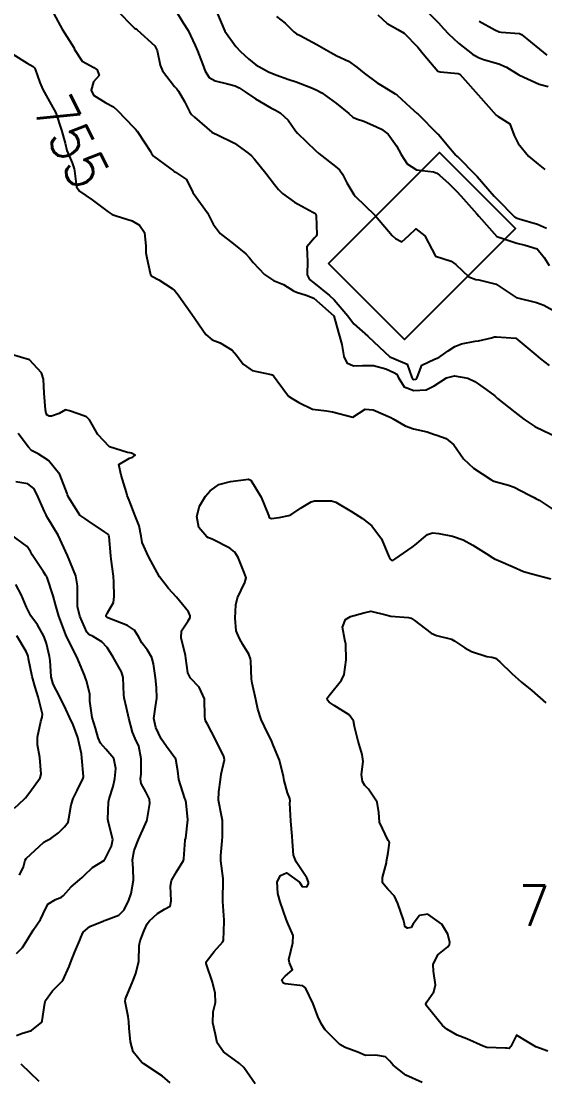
# Model space of a CAD drawing. Header units: metres. Extents: x 298520 to 308411, y 7433745 to 7450750.
# Drawn here: x 304518.4 to 304570.1, y 7439355 to 7439459.6 of the extents above; entities that cross this region are included whole.
import ezdxf
from ezdxf.enums import TextEntityAlignment as Align

# ---------------------------------------------------------------- set-up
doc = ezdxf.new("R2010")
doc.units = ezdxf.units.M
doc.header["$LTSCALE"] = 10
for name, color, linetype in [('Cotas', 45, 'Continuous'), ('Curvas de Nivel 1m', 11, 'Continuous'), ('Curvas de Nivel 5m', 15, 'Continuous'), ('Edificações', 30, 'Continuous'), ('Pontos Cotados', 45, 'Continuous')]:
    doc.layers.add(name, color=color, linetype=linetype)
doc.styles.add('Style-STANDARD', font='STANDARD.shx')

# ---------------------------------------------------------------- blocks, each defined once
blk = doc.blocks.new('ELVTXT_170')
at = {"layer": 'Pontos Cotados', "linetype": 'Continuous', "style": 'Style-STANDARD'}
for s, height, p in [('757.8', 4, (0, 4)), ('x', 3, (0, 0))]:
    blk.add_text(s, height=height, dxfattribs=at).set_placement(p, align=Align.MIDDLE_CENTER)

msp = doc.modelspace()

# ---------------------------------------------------------------- linework, layer by layer
at = {"layer": 'Curvas de Nivel 1m', "flags": 128}
for points, elevation in [([(304527.77, 7439460.72), (304529.61, 7439458.87), (304529.71, 7439458.8), (304529.86, 7439458.7), (304531.59, 7439457.12), (304531.83, 7439456.67), (304532.13, 7439455.23), (304532.36, 7439454.66), (304533.55, 7439453.09), (304533.76, 7439452.86), (304533.95, 7439452.64), (304534.53, 7439451.63), (304535.03, 7439450.63), (304535.24, 7439450.35), (304535.51, 7439450.09), (304537.23, 7439448.6), (304537.49, 7439448.45), (304537.73, 7439448.35), (304539.48, 7439447.51), (304540.79, 7439446.56), (304541.15, 7439446.25), (304541.46, 7439445.94), (304542.56, 7439444.54), (304543.43, 7439443.42), (304543.83, 7439442.93), (304544.22, 7439442.52), (304545.41, 7439441.67), (304547.2, 7439440.68), (304547.39, 7439440.58), (304547.51, 7439440.48), (304547.55, 7439440.32), (304547.61, 7439438.48), (304547.54, 7439438.31), (304547.37, 7439438.16), (304546.6, 7439437.25), (304546.65, 7439436.49), (304546.69, 7439435.85), (304546.64, 7439434.49), (304546.87, 7439434.04), (304547.32, 7439433.72), (304548.84, 7439432.46), (304549.3, 7439432.02), (304550.67, 7439430.44), (304550.92, 7439430.09), (304551.27, 7439429.65), (304552.65, 7439428.42), (304553.25, 7439427.88), (304554.83, 7439426.39), (304555.22, 7439426.22), (304556.53, 7439425.68), (304556.98, 7439424.36), (304557.05, 7439424.21), (304557.2, 7439424.15), (304557.38, 7439424.17), (304557.53, 7439424.36), (304557.99, 7439425.58), (304559.22, 7439426.17), (304559.65, 7439426.33), (304560.56, 7439427), (304561.24, 7439427.4), (304561.88, 7439427.67), (304563.25, 7439427.94), (304563.57, 7439427.97), (304564.84, 7439428.27), (304565.16, 7439428.36), (304565.25, 7439428.37), (304565.36, 7439428.37), (304567.25, 7439428.24), (304569.23, 7439426.6), (304569.69, 7439426.21), (304570.55, 7439425.54)], 753), ([(304533.66, 7439460.65), (304534.39, 7439459.41), (304534.89, 7439458.63), (304535.59, 7439457.15), (304535.81, 7439456.62), (304536.32, 7439455.36), (304536.57, 7439454.61), (304536.96, 7439454.01), (304537.55, 7439453.68), (304538.78, 7439453.36), (304539.55, 7439453.16), (304539.94, 7439452.97), (304540.52, 7439452.57), (304541.53, 7439451.9), (304543.07, 7439450.99), (304543.52, 7439450.76), (304543.98, 7439450.52), (304544.77, 7439449.78), (304545.5, 7439448.74), (304545.69, 7439448.5), (304547.47, 7439446.77), (304547.79, 7439446.48), (304549.45, 7439445.19), (304549.85, 7439444.86), (304550.13, 7439444.45), (304550.58, 7439443.59), (304551.27, 7439442.43), (304551.42, 7439442.24), (304553.3, 7439440.41), (304553.39, 7439440.31), (304555.06, 7439438.39), (304555.37, 7439438.09), (304556, 7439437.74), (304556.69, 7439438.37), (304557.38, 7439439.03), (304558.27, 7439438.35), (304559.34, 7439436.34), (304560.88, 7439435.86), (304561.33, 7439435.51), (304562.62, 7439434.3), (304563.32, 7439434.05), (304563.6, 7439434), (304565.32, 7439433.57), (304566.11, 7439433.05), (304567.3, 7439432.24), (304569.3, 7439431.76), (304570.01, 7439431.49), (304571.28, 7439430.82)], 752), ([(304537.7, 7439460.53), (304538.51, 7439458.59), (304539.59, 7439457.05), (304540.07, 7439456.57), (304540.86, 7439455.84), (304541.57, 7439455.24), (304542.84, 7439454.54), (304543.56, 7439454.26), (304544.85, 7439453.81), (304545.55, 7439453.56), (304547.02, 7439453.02), (304547.55, 7439452.79), (304548.09, 7439452.47), (304549.53, 7439451.43), (304550.76, 7439450.44), (304551.16, 7439450.08), (304551.51, 7439449.91), (304552.26, 7439449.67), (304553.5, 7439449.13), (304554, 7439448.9), (304554.64, 7439448.4), (304555.48, 7439447.23), (304555.94, 7439446.38), (304556.53, 7439445.45), (304557.45, 7439444.87), (304559.13, 7439444.66), (304559.44, 7439444.55), (304559.57, 7439444.46), (304559.73, 7439444.34), (304560.64, 7439443.53), (304561.43, 7439442.74), (304561.82, 7439442.31), (304563.4, 7439440.51), (304563.59, 7439440.29), (304565.37, 7439438.27), (304567.36, 7439437.61), (304568.17, 7439437.42), (304569.36, 7439437.07), (304570.07, 7439436.21), (304570.55, 7439435.42)], 751), ([(304558.68, 7439460.35), (304559.62, 7439459.41), (304560.13, 7439458.85), (304560.62, 7439458.32), (304561.6, 7439457.39), (304562.99, 7439456.3), (304563.58, 7439455.96), (304564.07, 7439455.79), (304565.57, 7439455.35), (304566.33, 7439455.02), (304567.56, 7439454.27), (304567.61, 7439454.24), (304569.55, 7439453.35), (304570.44, 7439453.1)], 748), ([(304521.63, 7439460.29), (304522.45, 7439458.78), (304523.59, 7439456.96), (304523.68, 7439456.77), (304524.43, 7439455.61), (304525.57, 7439454.97), (304525.9, 7439454.74), (304526.12, 7439454.18), (304525.55, 7439453.57), (304525.3, 7439452.74), (304525.54, 7439452.24), (304526.77, 7439451.48), (304527.52, 7439451.11), (304527.93, 7439450.72), (304529.5, 7439449.1), (304529.7, 7439448.9), (304529.87, 7439448.69), (304530.62, 7439447.54), (304531.19, 7439446.67), (304531.28, 7439446.5), (304531.46, 7439446.22), (304533.08, 7439445.02), (304533.44, 7439444.77), (304533.51, 7439444.72), (304533.66, 7439444.65), (304534.72, 7439443.91), (304535.36, 7439442.62), (304535.42, 7439442.52), (304536.8, 7439440.61), (304537.38, 7439439.51), (304538.05, 7439438.59), (304539.36, 7439437.56), (304540.58, 7439436.56), (304540.96, 7439436.17), (304541.33, 7439435.73), (304542.45, 7439434.54), (304543.32, 7439433.94), (304544.3, 7439433.53), (304545.31, 7439432.92), (304545.58, 7439432.78), (304546.54, 7439432.49), (304547.3, 7439432.18), (304549.27, 7439430.46), (304549.7, 7439428.9), (304549.85, 7439428.45), (304550.07, 7439427.62), (304550.28, 7439426.44), (304550.58, 7439425.81), (304551.21, 7439425.51), (304552.11, 7439425.52), (304553.21, 7439425.54), (304554.42, 7439425.19), (304555.21, 7439424.85), (304555.49, 7439424.67), (304555.64, 7439424.38), (304556.24, 7439423.42), (304557.19, 7439423.06), (304558.41, 7439423.13), (304559.19, 7439423.51), (304560.41, 7439424.32), (304561.2, 7439424.5), (304562.53, 7439424.3), (304563.2, 7439423.96), (304564.32, 7439423.15), (304565.19, 7439422.54), (304565.32, 7439422.4), (304565.46, 7439422.27), (304567.16, 7439420.93), (304568.06, 7439420.23), (304569.15, 7439419.5), (304570.01, 7439419.07), (304571.14, 7439418.56)], 754), ([(304553.63, 7439460.19), (304554.56, 7439459.34), (304555.62, 7439458.74), (304556.23, 7439458.37), (304557.59, 7439456.99), (304558.11, 7439456.35), (304559.57, 7439454.63), (304559.77, 7439454.54), (304561.56, 7439454.38), (304561.73, 7439454.31), (304563.54, 7439452.29), (304565.32, 7439450.27), (304565.51, 7439450.15), (304566.66, 7439449.41), (304567.09, 7439448.25), (304567.48, 7439447.47), (304568.52, 7439446.23), (304569.45, 7439445.42), (304570.13, 7439444.89)], 749), ([(304563.63, 7439459.57), (304565.19, 7439458.71), (304565.62, 7439458.5), (304565.81, 7439458.46), (304567.61, 7439458.33), (304567.83, 7439458.24), (304569.59, 7439456.81), (304570.32, 7439456.21)], 747), ([(304533.12, 7439354.64), (304532.37, 7439355.3), (304530.53, 7439356.53), (304530.39, 7439356.61), (304530.32, 7439356.67), (304529.45, 7439357.73), (304529.21, 7439358.69), (304529.07, 7439360.05), (304529.03, 7439360.69), (304528.96, 7439361.21), (304528.68, 7439362.7), (304528.71, 7439362.94), (304529.44, 7439364.69), (304529.74, 7439365.44), (304530.02, 7439366.68), (304530.07, 7439368.22), (304530.15, 7439368.68), (304530.25, 7439368.96), (304530.55, 7439369.7), (304530.86, 7439370.37), (304531.09, 7439370.66), (304531.86, 7439371.37), (304532.57, 7439371.81), (304533.11, 7439372.11), (304533.23, 7439372.64), (304533.14, 7439374.1), (304533.26, 7439374.64), (304533.75, 7439375.51), (304534.44, 7439376.63), (304534.48, 7439376.78), (304534.61, 7439378.63), (304534.61, 7439378.67), (304534.65, 7439378.83), (304534.86, 7439380.63), (304534.7, 7439382.32), (304534.62, 7439382.63), (304534.58, 7439382.76), (304533.96, 7439384.64), (304533.89, 7439385.48), (304533.67, 7439386.64), (304532.77, 7439387.89), (304532.22, 7439388.66), (304531.69, 7439389.75), (304531.52, 7439390.66), (304531.68, 7439391.79), (304531.79, 7439392.66), (304531.77, 7439393.73), (304531.68, 7439394.66), (304531.48, 7439396.05), (304531.29, 7439396.67), (304530.88, 7439397.4), (304530.33, 7439398.13), (304530.02, 7439398.68), (304529.59, 7439399.38), (304528.9, 7439399.85), (304527.11, 7439400.52), (304526.91, 7439400.62), (304526.85, 7439400.66), (304526.81, 7439400.72), (304526.81, 7439400.83), (304526.92, 7439401.08), (304527.51, 7439402.13), (304527.57, 7439402.71), (304527.55, 7439404.12), (304527.51, 7439404.71), (304527.29, 7439406.41), (304527.26, 7439406.72), (304527.08, 7439408.65), (304527.07, 7439408.72), (304527.01, 7439408.85), (304526.63, 7439409.11), (304525.03, 7439410.2), (304524.69, 7439410.41), (304524.2, 7439410.75), (304523.06, 7439412.54), (304522.99, 7439412.77), (304522.96, 7439412.88), (304522.23, 7439414.78), (304521.1, 7439416.16), (304520.07, 7439416.81), (304519.43, 7439417.13), (304519.12, 7439417.45), (304518.09, 7439418.83)], 754), ([(304517.93, 7439359.32), (304518.42, 7439359.52), (304519.43, 7439359.81), (304520.44, 7439360.66), (304520.48, 7439360.75), (304520.49, 7439360.79), (304520.73, 7439362.52), (304520.82, 7439362.79), (304521.5, 7439363.75), (304522.48, 7439364.72), (304522.51, 7439364.74), (304522.53, 7439364.77), (304523.13, 7439366.14), (304523.37, 7439366.76), (304523.69, 7439367.59), (304524.18, 7439368.75), (304524.28, 7439369.01), (304524.54, 7439369.53), (304525.18, 7439370.11), (304526.56, 7439370.66), (304526.61, 7439370.68), (304526.74, 7439370.72), (304528.06, 7439371.22), (304528.57, 7439371.73), (304529.03, 7439372.69), (304529.27, 7439373.37), (304529.51, 7439374.69), (304529.47, 7439375.84), (304529.39, 7439376.69), (304529.57, 7439377.62), (304530, 7439378.68), (304530.67, 7439380.24), (304530.8, 7439380.54), (304530.85, 7439380.67), (304531.11, 7439382.25), (304531.07, 7439382.67), (304530.71, 7439383.39), (304530.26, 7439384.22), (304530.2, 7439384.68), (304530.24, 7439385.16), (304530.26, 7439386.68), (304530.01, 7439387.92), (304529.66, 7439388.69), (304529.39, 7439389.3), (304529.02, 7439390.7), (304528.81, 7439391.7), (304528.57, 7439392.7), (304528.53, 7439393), (304528.47, 7439394.7), (304528.3, 7439395.26), (304527.49, 7439396.71), (304526.88, 7439397.68), (304526.38, 7439398.22), (304525.5, 7439398.74), (304525.1, 7439398.95), (304524.9, 7439399.19), (304524.18, 7439400.76), (304523.97, 7439401.72), (304523.96, 7439402.76), (304523.96, 7439403.75), (304523.81, 7439404.76), (304522.99, 7439406.77), (304522.07, 7439408.78), (304521.03, 7439410.45), (304520.91, 7439410.67), (304520.86, 7439410.79), (304520.71, 7439411.12), (304519.94, 7439412.81), (304519.64, 7439413.39), (304519.07, 7439413.83), (304517.86, 7439414.05)], 753), ([(304558.02, 7439354.69), (304556.38, 7439355.4), (304555.13, 7439356.38), (304554.81, 7439356.79), (304554.4, 7439357.22), (304553.44, 7439357.37), (304552.4, 7439357.36), (304551.65, 7439357.67), (304550.41, 7439358.14), (304549.88, 7439358.45), (304548.43, 7439359.9), (304548.05, 7439360.46), (304547.71, 7439361.21), (304547.24, 7439362.47), (304546.48, 7439364.05), (304546.22, 7439364.22), (304544.48, 7439364.42), (304544.32, 7439364.51), (304544.16, 7439364.84), (304544.49, 7439365.2), (304545.2, 7439365.81), (304544.9, 7439366.5), (304544.84, 7439366.83), (304545.24, 7439368.5), (304545.25, 7439369.21), (304544.7, 7439370.51), (304544.56, 7439370.82), (304543.97, 7439372.52), (304543.74, 7439373.37), (304543.68, 7439374.52), (304544, 7439375.13), (304544.62, 7439375.39), (304545.88, 7439374.49), (304546.16, 7439374.05), (304546.6, 7439374.03), (304546.78, 7439374.3), (304546.77, 7439374.48), (304546.61, 7439374.9), (304545.56, 7439376.5), (304545.3, 7439377.16), (304545.2, 7439378.5), (304545.17, 7439379.02), (304545.02, 7439380.5), (304544.93, 7439382.28), (304544.96, 7439382.51), (304544.95, 7439382.75), (304544.71, 7439383.32), (304544.39, 7439384.51), (304544.31, 7439384.93), (304543.9, 7439386.52), (304543.33, 7439387.96), (304543.09, 7439388.53), (304542.78, 7439389.16), (304542.11, 7439390.54), (304541.79, 7439391.56), (304541.59, 7439392.54), (304541.23, 7439394.16), (304541.16, 7439394.55), (304541.08, 7439396.34), (304541.06, 7439396.55), (304540.88, 7439397), (304540.3, 7439397.97), (304539.96, 7439398.56), (304539.65, 7439399.32), (304539.54, 7439400.57), (304539.6, 7439401.9), (304539.77, 7439402.57), (304540.5, 7439404.1), (304540.61, 7439404.56), (304540.44, 7439405.09), (304539.84, 7439406.57), (304539.52, 7439407.09), (304539, 7439407.48), (304537.25, 7439408.36), (304537.01, 7439408.46), (304536.91, 7439408.5), (304536.75, 7439408.6), (304535.94, 7439409.53), (304535.75, 7439410.62), (304536.02, 7439411.65), (304536.61, 7439412.61), (304537.07, 7439413.15), (304537.91, 7439413.76), (304539.08, 7439414.06), (304540.84, 7439414.31), (304541.08, 7439414.19), (304542.09, 7439412.54), (304542.82, 7439410.75), (304542.91, 7439410.53), (304543.03, 7439410.44), (304543.13, 7439410.43), (304543.88, 7439410.52), (304544.85, 7439410.7), (304545.04, 7439410.79), (304546.06, 7439411.48), (304547.06, 7439412.07), (304547.38, 7439412.16), (304549.06, 7439412.17), (304549.48, 7439412.03), (304551.04, 7439411.12), (304552.13, 7439410.42), (304553.03, 7439409.68), (304554, 7439408.4), (304554.72, 7439406.66), (304554.85, 7439406.39), (304554.99, 7439406.3), (304555.1, 7439406.28), (304555.31, 7439406.39), (304557.01, 7439407.57), (304557.46, 7439407.9), (304557.94, 7439408.35), (304558.52, 7439408.84), (304559.02, 7439409.01), (304559.64, 7439408.95), (304561.02, 7439408.66), (304562.05, 7439408.3), (304563.01, 7439407.78), (304564.32, 7439406.96), (304565, 7439406.52), (304565.15, 7439406.43), (304565.54, 7439406.26), (304566.98, 7439405.63), (304568.03, 7439405.18), (304568.97, 7439404.9), (304570.71, 7439404.46)], 756), ([(304517.93, 7439367.42), (304518.52, 7439368.01), (304519.02, 7439368.81), (304519.6, 7439369.75), (304520.32, 7439370.79), (304520.57, 7439371.35), (304521.04, 7439372.32), (304521.79, 7439372.78), (304522.37, 7439372.99), (304522.59, 7439373.17), (304523.34, 7439374.02), (304524.21, 7439374.75), (304524.42, 7439374.93), (304524.61, 7439375.15), (304525.43, 7439375.93), (304526.63, 7439376.67), (304526.65, 7439376.7), (304526.67, 7439376.72), (304527.33, 7439378.03), (304527.45, 7439378.71), (304527.03, 7439380.36), (304526.96, 7439380.72), (304527.02, 7439382.39), (304527.09, 7439382.72), (304527.49, 7439383.93), (304527.64, 7439384.71), (304527.74, 7439385.71), (304527.56, 7439386.71), (304526.76, 7439387.63), (304526.24, 7439388.2), (304526.02, 7439388.73), (304525.74, 7439389.69), (304525.42, 7439390.74), (304525.18, 7439392.38), (304525.19, 7439392.74), (304525.18, 7439393.1), (304524.84, 7439394.37), (304524.73, 7439394.75), (304524.66, 7439394.94), (304523.9, 7439396.76), (304522.89, 7439398.77), (304522.13, 7439400.78), (304521.8, 7439401.91), (304521.56, 7439402.78), (304520.96, 7439404.57), (304520.89, 7439404.72), (304520.85, 7439404.79), (304520.61, 7439405.15), (304519.5, 7439406.81), (304519.32, 7439407.14), (304519, 7439407.66), (304517.37, 7439408.84)], 752), ([(304518.25, 7439375.18), (304518.62, 7439376.01), (304518.79, 7439376.66), (304518.89, 7439376.82), (304520.65, 7439378.42), (304520.87, 7439378.56), (304521.33, 7439378.78), (304522.1, 7439379.34), (304522.67, 7439379.95), (304523.03, 7439380.42), (304523.1, 7439380.77), (304523.34, 7439382.12), (304523.55, 7439382.76), (304523.94, 7439383.53), (304524.54, 7439384.75), (304524.56, 7439384.91), (304524.4, 7439386.75), (304524.35, 7439387.16), (304523.99, 7439388.76), (304523.53, 7439390.02), (304523.18, 7439390.77), (304522.8, 7439391.56), (304522.21, 7439392.78), (304521.57, 7439394.04), (304521.35, 7439394.78), (304521.27, 7439396.38), (304521.21, 7439396.79), (304520.89, 7439398.07), (304520.72, 7439398.62), (304520.65, 7439398.79), (304520.01, 7439399.91), (304519.37, 7439400.81), (304518.93, 7439401.64), (304518.42, 7439402.83), (304517.89, 7439403.89)], 751), ([(304570.41, 7439357.78), (304569.25, 7439358.21), (304568.42, 7439358.71), (304567.31, 7439359.35), (304566.78, 7439358.24), (304566.6, 7439358.05), (304566.41, 7439358.07), (304566.25, 7439358.09), (304564.41, 7439358.14), (304564.02, 7439358.27), (304562.42, 7439358.99), (304561.48, 7439359.36), (304560.43, 7439359.94), (304560.02, 7439360.32), (304558.46, 7439362.22), (304558.39, 7439362.34), (304558.36, 7439362.44), (304558.47, 7439362.64), (304559.16, 7439363.65), (304559.34, 7439364.33), (304559.14, 7439365.7), (304559.1, 7439366.33), (304559.55, 7439367.3), (304560.53, 7439368.09), (304560.71, 7439368.32), (304560.75, 7439368.53), (304560.54, 7439369.33), (304559.96, 7439370.33), (304558.57, 7439371.32), (304557.74, 7439371.17), (304557.13, 7439370.35), (304556.92, 7439369.99), (304556.55, 7439369.94), (304556.29, 7439370.11), (304556.25, 7439370.36), (304556.17, 7439370.76), (304555.62, 7439372.37), (304555.29, 7439373.08), (304554.6, 7439373.79), (304554.08, 7439374.4), (304554.08, 7439374.93), (304554.47, 7439376.39), (304554.5, 7439376.53), (304554.64, 7439377.4), (304554.77, 7439378.39), (304554.74, 7439378.48), (304554.66, 7439378.6), (304553.8, 7439380.4), (304553.74, 7439381.35), (304553.57, 7439382.4), (304552.72, 7439383.66), (304552.34, 7439384.04), (304552.11, 7439384.42), (304552.03, 7439385.12), (304552.17, 7439386.42), (304552.08, 7439387.1), (304551.67, 7439388.42), (304551.34, 7439389.87), (304551.21, 7439390.43), (304550.8, 7439391.01), (304549.33, 7439391.93), (304548.82, 7439392.27), (304548.65, 7439392.46), (304548.63, 7439392.65), (304548.83, 7439392.92), (304550.04, 7439394.44), (304550.29, 7439395), (304550.5, 7439396.44), (304550.46, 7439398.01), (304550.36, 7439398.44), (304550.15, 7439399.69), (304550.44, 7439400.44), (304550.92, 7439400.74), (304552.24, 7439401.1), (304552.93, 7439401.26), (304554.41, 7439400.91), (304554.92, 7439400.76), (304556.65, 7439400.63), (304556.92, 7439400.56), (304557.22, 7439400.36), (304558.9, 7439399.07), (304559.41, 7439398.85), (304560.89, 7439398.48), (304561.23, 7439398.31), (304562.22, 7439397.63), (304562.88, 7439397.29), (304564.38, 7439396.78), (304564.88, 7439396.71), (304565.24, 7439396.62), (304565.67, 7439396.26), (304566.86, 7439395.09), (304567.82, 7439394.23), (304568.83, 7439393.42), (304570.21, 7439392.21)], 757), ([(304520.17, 7439354.79), (304518.39, 7439356.51)], 753)]:
    msp.add_lwpolyline(points, dxfattribs=dict(at, elevation=elevation))
at = {"layer": 'Curvas de Nivel 5m', "flags": 128}
for points, elevation in [([(304543.63, 7439460.03), (304544.47, 7439459.37), (304545.33, 7439458.5), (304545.61, 7439458.32), (304545.97, 7439458.13), (304547.59, 7439457.26), (304549, 7439456.47), (304549.58, 7439456.15), (304550.73, 7439455.6), (304551.57, 7439455.03), (304552.27, 7439454.42), (304553.55, 7439453.46), (304554.21, 7439453.06), (304555.35, 7439452.38), (304555.54, 7439452.24), (304556.82, 7439451.07), (304557.51, 7439450.45), (304557.61, 7439450.36), (304559.49, 7439448.47), (304559.56, 7439448.41), (304559.64, 7439448.34), (304560.43, 7439447.38), (304561.34, 7439446.31), (304561.41, 7439446.25), (304561.46, 7439446.21), (304563.37, 7439444.29), (304563.44, 7439444.21), (304565.13, 7439442.27), (304565.42, 7439441.96), (304567.13, 7439440.24), (304567.27, 7439440.12), (304567.39, 7439440.08), (304567.6, 7439440.03), (304569.39, 7439439.49), (304570.28, 7439439.1)], 750), ([(304517.58, 7439456.3), (304518.99, 7439455.41), (304519.57, 7439455.09), (304519.71, 7439454.96), (304519.77, 7439454.82), (304520.23, 7439453.49), (304520.55, 7439452.8), (304521.52, 7439451.04), (304521.66, 7439450.79), (304521.81, 7439450.49), (304522.38, 7439448.78), (304522.75, 7439447.51), (304522.92, 7439446.78), (304523.45, 7439445.55), (304523.64, 7439444.96), (304523.67, 7439444.77), (304523.85, 7439443.19), (304524.15, 7439442.76), (304525.41, 7439441.9), (304526.99, 7439440.72), (304527.39, 7439440.45), (304527.8, 7439440.31), (304529.38, 7439439.83), (304530.1, 7439439.41), (304530.58, 7439438.68), (304530.7, 7439437.34), (304530.71, 7439436.68), (304530.82, 7439436.16), (304531.13, 7439434.67), (304531.17, 7439434.52), (304531.32, 7439434.36), (304531.99, 7439433.99), (304533.31, 7439433.16), (304533.59, 7439432.93), (304533.82, 7439432.64), (304535.27, 7439430.62), (304536.63, 7439428.61), (304537.25, 7439428.08), (304538.07, 7439427.76), (304539.23, 7439427.04), (304539.68, 7439426.57), (304540.32, 7439425.67), (304541.21, 7439425.03), (304543.09, 7439424.65), (304543.2, 7439424.62), (304543.31, 7439424.53), (304543.69, 7439424.03), (304544.82, 7439422.51), (304545.18, 7439422.26), (304545.81, 7439421.87), (304547.16, 7439421.23), (304548.57, 7439421.06), (304549.16, 7439420.96), (304551.15, 7439420.43), (304552.37, 7439421.21), (304553.16, 7439421.14), (304554.91, 7439420.39), (304555.15, 7439420.25), (304556.34, 7439419.56), (304557.14, 7439419.29), (304558.5, 7439418.99), (304559.14, 7439418.76), (304559.44, 7439418.64), (304560.39, 7439418.32), (304561.12, 7439417.69), (304562.09, 7439416.3), (304563.09, 7439415.4), (304564.79, 7439414.27), (304565.08, 7439414.12), (304566.52, 7439413.7), (304567.08, 7439413.5), (304568.54, 7439412.75), (304569.07, 7439412.49), (304569.25, 7439412.4), (304569.55, 7439412.22), (304571.05, 7439411.24)], 755), ([(304541.51, 7439354.54), (304540.39, 7439356.16), (304539.95, 7439356.56), (304538.4, 7439357.7), (304537.76, 7439358.59), (304537.59, 7439359.43), (304537.34, 7439360.59), (304537.37, 7439361.67), (304537.59, 7439362.59), (304537.55, 7439363.51), (304537.31, 7439364.59), (304536.66, 7439366.44), (304536.67, 7439366.6), (304537.47, 7439367.64), (304538.31, 7439368.58), (304538.38, 7439368.74), (304538.44, 7439370.58), (304538.44, 7439370.71), (304538.33, 7439372.58), (304538.33, 7439372.84), (304538.36, 7439374.58), (304538.34, 7439374.85), (304538.12, 7439376.59), (304538.11, 7439377.12), (304538.25, 7439378.58), (304538.28, 7439378.96), (304538.28, 7439380.58), (304538.19, 7439381.07), (304537.88, 7439382.59), (304537.91, 7439383.39), (304538.09, 7439384.59), (304538.17, 7439385.15), (304538.49, 7439386.58), (304538.42, 7439386.91), (304537.58, 7439388.59), (304536.79, 7439390.1), (304536.62, 7439390.43), (304536.57, 7439390.6), (304536.55, 7439390.85), (304536.52, 7439392.6), (304535.99, 7439393.76), (304535.11, 7439394.63), (304534.85, 7439395.15), (304534.66, 7439396.63), (304534.62, 7439396.89), (304534.22, 7439398.64), (304534.23, 7439399.3), (304534.91, 7439400.31), (304535.08, 7439400.63), (304535.09, 7439400.8), (304534.92, 7439401.18), (304533.75, 7439402.64), (304532.95, 7439403.5), (304532.08, 7439404.66), (304530.99, 7439406.67), (304530.36, 7439408.03), (304530.26, 7439408.68), (304530.04, 7439409.7), (304529.66, 7439410.69), (304529.06, 7439412.22), (304528.87, 7439412.7), (304528.79, 7439412.97), (304528.27, 7439414.71), (304528.06, 7439415.75), (304529.11, 7439416.38), (304529.36, 7439416.45), (304529.66, 7439416.69), (304529.3, 7439416.88), (304529.12, 7439416.91), (304528.89, 7439416.93), (304527.12, 7439417.49), (304525.98, 7439418.73), (304525.15, 7439420.17), (304524.85, 7439420.45), (304524.03, 7439420.76), (304523.16, 7439421.05), (304522.79, 7439421.14), (304522.16, 7439420.78), (304521.41, 7439420.53), (304521.15, 7439420.54), (304520.98, 7439420.62), (304520.87, 7439420.79), (304520.79, 7439421.16), (304520.68, 7439422.8), (304520.6, 7439424.2), (304520.41, 7439424.8), (304519.22, 7439426.1), (304517.46, 7439426.61)], 755), ([(304517.73, 7439381.79), (304518.7, 7439382.68), (304518.84, 7439382.82), (304519.27, 7439383.37), (304520.28, 7439384.8), (304520.38, 7439385.14), (304520.23, 7439386.8), (304520.02, 7439388.06), (304520.01, 7439388.8), (304520.34, 7439390.35), (304520.49, 7439390.79), (304520.5, 7439391.09), (304520.08, 7439392.8), (304519.78, 7439393.76), (304519.49, 7439394.81), (304519.12, 7439396.56), (304519.09, 7439396.82), (304519.04, 7439396.99), (304518.88, 7439397.29), (304517.98, 7439398.83)], 750)]:
    msp.add_lwpolyline(points, dxfattribs=dict(at, elevation=elevation))
at = {"layer": 'Edificações'}
msp.add_lwpolyline([(304548.76, 7439435.63), (304559.73, 7439446.6), (304567.24, 7439439.08), (304556.27, 7439428.12)], close=True, dxfattribs=at)

# ---------------------------------------------------------------- block references
at = {"layer": 'Pontos Cotados', "linetype": 'Continuous'}
msp.add_blockref('ELVTXT_170', (304574.53, 7439368.15, 757.8), dxfattribs=at)

# ---------------------------------------------------------------- texts
at = {"layer": 'Cotas', "style": 'Style-STANDARD'}
msp.add_text('755', height=4, rotation=297.0738, dxfattribs=at).set_placement((304523.38, 7439447.66, 755), align=Align.MIDDLE_CENTER)

doc.saveas('drawing.dxf')
